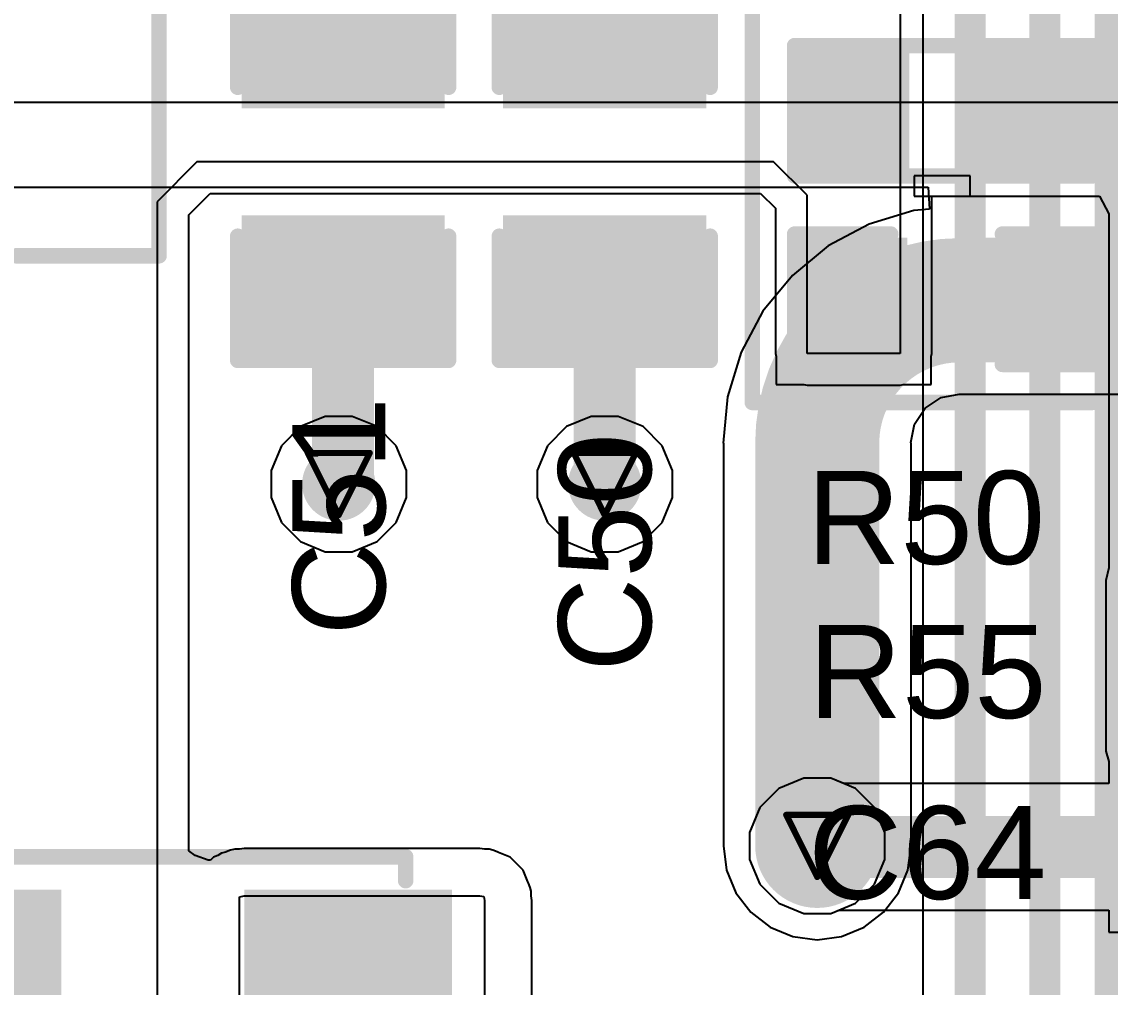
# Model space of a CAD drawing. Header units: inches. Extents: x 0 to 12.2, y 0 to 7.
# Drawn here: x 0.5778 to 0.9288, y 3.3678 to 3.679 of the extents above; entities that cross this region are included whole.
import ezdxf

# ---------------------------------------------------------------- set-up
doc = ezdxf.new("R2010")
doc.units = ezdxf.units.IN
doc.header["$MEASUREMENT"] = 0
for name, color, linetype in [('Bottom Layer', 5, 'Continuous'), ('Drill Drawing', 1, 'Continuous'), ('Layer 1', 16, 'Continuous'), ('Layer 2', 76, 'Continuous'), ('Top Layer', 1, 'Continuous'), ('Top Overlay', 2, 'Continuous'), ('Top Paste', 8, 'Continuous'), ('Top Solder', 216, 'Continuous'), ('Via Holes', 16, 'Continuous')]:
    doc.layers.add(name, color=color, linetype=linetype)
doc.styles.add('Arial', font='', dxfattribs={"height": 0.2})
doc.styles.get('Arial').set_extended_font_data('Arial')

# ---------------------------------------------------------------- blocks, each defined once
blk = doc.blocks.new('R___0603_92')
at = {"layer": 'Top Layer'}
for points in [[(-0.015, 0.0175), (-0.015, -0.0175), (-0.045, -0.0175), (-0.045, 0.0175)], [(0.045, 0.0175), (0.045, -0.0175), (0.015, -0.0175), (0.015, 0.0175)]]:
    blk.add_hatch(color=1, dxfattribs=at).paths.add_polyline_path(points)
at = {"layer": 'Top Paste'}
for points in [[(-0.015, 0.0175), (-0.015, -0.0175), (-0.045, -0.0175), (-0.045, 0.0175)], [(0.045, 0.0175), (0.045, -0.0175), (0.015, -0.0175), (0.015, 0.0175)]]:
    blk.add_hatch(color=8, dxfattribs=at).paths.add_polyline_path(points)
at = {"layer": 'Top Solder'}
for points in [[(-0.011, 0.0215), (-0.011, -0.0215), (-0.049, -0.0215), (-0.049, 0.0215)], [(0.049, 0.0215), (0.049, -0.0215), (0.011, -0.0215), (0.011, 0.0215)]]:
    blk.add_hatch(color=216, dxfattribs=at).paths.add_polyline_path(points)
at = {"layer": 'Top Overlay'}
for points in [[(-0.048, 0.021, 0.005, 0.005, 0), (-0.048, -0.021, 0.005, 0.005, 0)], [(0.048, 0.021, 0.005, 0.005, 0), (-0.048, 0.021, 0.005, 0.005, 0)], [(0.048, 0.021, 0.005, 0.005, 0), (0.048, -0.021, 0.005, 0.005, 0)], [(0.048, -0.021, 0.005, 0.005, 0), (-0.048, -0.021, 0.005, 0.005, 0)]]:
    blk.add_lwpolyline(points, format="xyseb", dxfattribs=at)
for points in [[(-0.04925, 0.021, 0.0025, 0.0025, 1), (-0.04675, 0.021, 0.0025, 0.0025, 1)], [(-0.04925, 0.021, 0.0025, 0.0025, 1), (-0.04675, 0.021, 0.0025, 0.0025, 1)], [(0.04675, 0.021, 0.0025, 0.0025, 1), (0.04925, 0.021, 0.0025, 0.0025, 1)], [(0.04675, 0.021, 0.0025, 0.0025, 1), (0.04925, 0.021, 0.0025, 0.0025, 1)], [(-0.04925, -0.021, 0.0025, 0.0025, 1), (-0.04675, -0.021, 0.0025, 0.0025, 1)], [(-0.04925, -0.021, 0.0025, 0.0025, 1), (-0.04675, -0.021, 0.0025, 0.0025, 1)], [(0.04675, -0.021, 0.0025, 0.0025, 1), (0.04925, -0.021, 0.0025, 0.0025, 1)], [(0.04675, -0.021, 0.0025, 0.0025, 1), (0.04925, -0.021, 0.0025, 0.0025, 1)]]:
    blk.add_lwpolyline(points, format="xyseb", close=True, dxfattribs=at)
blk = doc.blocks.new('YNR4018_220M_183')
at = {"layer": 'Top Layer'}
for points in [[(-0.09449, 0.0689), (-0.0315, 0.0689), (-0.0315, -0.0689), (-0.09449, -0.0689)], [(0.0315, 0.0689), (0.09449, 0.0689), (0.09449, -0.0689), (0.0315, -0.0689)]]:
    blk.add_hatch(color=1, dxfattribs=at).paths.add_polyline_path(points)
at = {"layer": 'Top Paste'}
for points in [[(-0.09449, 0.0689), (-0.0315, 0.0689), (-0.0315, -0.0689), (-0.09449, -0.0689)], [(0.0315, 0.0689), (0.09449, 0.0689), (0.09449, -0.0689), (0.0315, -0.0689)]]:
    blk.add_hatch(color=8, dxfattribs=at).paths.add_polyline_path(points)
at = {"layer": 'Top Solder'}
for points in [[(-0.09649, 0.0709), (-0.0295, 0.0709), (-0.0295, -0.0709), (-0.09649, -0.0709)], [(0.0295, 0.0709), (0.09649, 0.0709), (0.09649, -0.0709), (0.0295, -0.0709)]]:
    blk.add_hatch(color=216, dxfattribs=at).paths.add_polyline_path(points)
at = {"layer": 'Top Overlay'}
for points in [[(-0.082, 0.0815, 0.005, 0.005, 0), (0.0815, 0.0815, 0.005, 0.005, 0)], [(-0.082, 0.0815, 0.005, 0.005, 0), (-0.08189, 0.07302, 0.005, 0.005, 0)], [(0.0815, 0.0738, 0.005, 0.005, 0), (0.0815, 0.0815, 0.005, 0.005, 0)], [(-0.08149, -0.08153, 0.005, 0.005, 0), (-0.08149, -0.07341, 0.005, 0.005, 0)], [(0.08189, -0.0738, 0.005, 0.005, 0), (0.08199, -0.08153, 0.005, 0.005, 0)], [(-0.08149, -0.08153, 0.005, 0.005, 0), (0.08199, -0.08153, 0.005, 0.005, 0)]]:
    blk.add_lwpolyline(points, format="xyseb", dxfattribs=at)
for points in [[(-0.08325, 0.0815, 0.0025, 0.0025, 1), (-0.08075, 0.0815, 0.0025, 0.0025, 1)], [(-0.08325, 0.0815, 0.0025, 0.0025, 1), (-0.08075, 0.0815, 0.0025, 0.0025, 1)], [(0.08025, 0.0815, 0.0025, 0.0025, 1), (0.08275, 0.0815, 0.0025, 0.0025, 1)], [(0.08025, 0.0815, 0.0025, 0.0025, 1), (0.08275, 0.0815, 0.0025, 0.0025, 1)], [(-0.08314, 0.07302, 0.0025, 0.0025, 1), (-0.08064, 0.07302, 0.0025, 0.0025, 1)], [(0.08025, 0.0738, 0.0025, 0.0025, 1), (0.08275, 0.0738, 0.0025, 0.0025, 1)], [(-0.08274, -0.07341, 0.0025, 0.0025, 1), (-0.08024, -0.07341, 0.0025, 0.0025, 1)], [(0.08064, -0.0738, 0.0025, 0.0025, 1), (0.08314, -0.0738, 0.0025, 0.0025, 1)], [(-0.08274, -0.08153, 0.0025, 0.0025, 1), (-0.08024, -0.08153, 0.0025, 0.0025, 1)], [(-0.08274, -0.08153, 0.0025, 0.0025, 1), (-0.08024, -0.08153, 0.0025, 0.0025, 1)], [(0.08074, -0.08153, 0.0025, 0.0025, 1), (0.08324, -0.08153, 0.0025, 0.0025, 1)], [(0.08074, -0.08153, 0.0025, 0.0025, 1), (0.08324, -0.08153, 0.0025, 0.0025, 1)]]:
    blk.add_lwpolyline(points, format="xyseb", close=True, dxfattribs=at)
blk = doc.blocks.new('ETQP3M6R8KVN_188')
at = {"layer": 'Top Layer'}
for points in [[(-0.15157, 0.06299), (-0.06889, 0.06299), (-0.06889, -0.06299), (-0.15157, -0.06299)], [(0.06889, 0.06299), (0.15157, 0.06299), (0.15157, -0.06299), (0.06889, -0.06299)]]:
    blk.add_hatch(color=1, dxfattribs=at).paths.add_polyline_path(points)
at = {"layer": 'Top Paste'}
for points in [[(-0.15157, 0.06299), (-0.06889, 0.06299), (-0.06889, -0.06299), (-0.15157, -0.06299)], [(0.06889, 0.06299), (0.15157, 0.06299), (0.15157, -0.06299), (0.06889, -0.06299)]]:
    blk.add_hatch(color=8, dxfattribs=at).paths.add_polyline_path(points)
at = {"layer": 'Top Solder'}
for points in [[(-0.15357, 0.06499), (-0.06689, 0.06499), (-0.06689, -0.06499), (-0.15357, -0.06499)], [(0.06689, 0.06499), (0.15357, 0.06499), (0.15357, -0.06499), (0.06689, -0.06499)]]:
    blk.add_hatch(color=216, dxfattribs=at).paths.add_polyline_path(points)
at = {"layer": 'Top Overlay'}
for p, q in [((0.05512, 0.05512), (0.01575, 0.05512)), ((0.01575, 0.05512), (0.01575, -0.02362)), ((0.05512, -0.02362), (0.05512, 0.05512)), ((0.01575, -0.02362), (0.05512, -0.02362))]:
    blk.add_line(p, q, dxfattribs=at)
for points in [[(0.12598, 0.11811, 0.005, 0.005, 0), (-0.12598, 0.11811, 0.005, 0.005, 0)], [(-0.12598, 0.07209, 0.005, 0.005, 0), (-0.12598, 0.11811, 0.005, 0.005, 0)], [(0.12598, 0.07209, 0.005, 0.005, 0), (0.12598, 0.11811, 0.005, 0.005, 0)], [(-0.12598, 0.07209, 0.005, 0.005, 0), (-0.12598, 0.0748, 0.005, 0.005, 0)], [(-0.12598, -0.11811, 0.005, 0.005, 0), (-0.12598, -0.07209, 0.005, 0.005, 0)], [(0.12598, -0.11811, 0.005, 0.005, 0), (0.12598, -0.07209, 0.005, 0.005, 0)], [(0.12598, -0.11811, 0.005, 0.005, 0), (-0.12598, -0.11811, 0.005, 0.005, 0)]]:
    blk.add_lwpolyline(points, format="xyseb", dxfattribs=at)
for points in [[(-0.12723, 0.11811, 0.0025, 0.0025, 1), (-0.12473, 0.11811, 0.0025, 0.0025, 1)], [(-0.12723, 0.11811, 0.0025, 0.0025, 1), (-0.12473, 0.11811, 0.0025, 0.0025, 1)], [(0.12473, 0.11811, 0.0025, 0.0025, 1), (0.12723, 0.11811, 0.0025, 0.0025, 1)], [(0.12473, 0.11811, 0.0025, 0.0025, 1), (0.12723, 0.11811, 0.0025, 0.0025, 1)], [(-0.12723, 0.0748, 0.0025, 0.0025, 1), (-0.12473, 0.0748, 0.0025, 0.0025, 1)], [(-0.12723, 0.07209, 0.0025, 0.0025, 1), (-0.12473, 0.07209, 0.0025, 0.0025, 1)], [(-0.12723, 0.07209, 0.0025, 0.0025, 1), (-0.12473, 0.07209, 0.0025, 0.0025, 1)], [(0.12473, 0.07209, 0.0025, 0.0025, 1), (0.12723, 0.07209, 0.0025, 0.0025, 1)], [(-0.12723, -0.07209, 0.0025, 0.0025, 1), (-0.12473, -0.07209, 0.0025, 0.0025, 1)], [(0.12473, -0.07209, 0.0025, 0.0025, 1), (0.12723, -0.07209, 0.0025, 0.0025, 1)], [(-0.12723, -0.11811, 0.0025, 0.0025, 1), (-0.12473, -0.11811, 0.0025, 0.0025, 1)], [(-0.12723, -0.11811, 0.0025, 0.0025, 1), (-0.12473, -0.11811, 0.0025, 0.0025, 1)], [(0.12473, -0.11811, 0.0025, 0.0025, 1), (0.12723, -0.11811, 0.0025, 0.0025, 1)], [(0.12473, -0.11811, 0.0025, 0.0025, 1), (0.12723, -0.11811, 0.0025, 0.0025, 1)]]:
    blk.add_lwpolyline(points, format="xyseb", close=True, dxfattribs=at)
blk = doc.blocks.new('C___0603_303')
at = {"layer": 'Top Layer'}
for points in [[(-0.015, 0.0175), (-0.015, -0.0175), (-0.045, -0.0175), (-0.045, 0.0175)], [(0.045, 0.0175), (0.045, -0.0175), (0.015, -0.0175), (0.015, 0.0175)]]:
    blk.add_hatch(color=1, dxfattribs=at).paths.add_polyline_path(points)
at = {"layer": 'Top Paste'}
for points in [[(-0.015, 0.0175), (-0.015, -0.0175), (-0.045, -0.0175), (-0.045, 0.0175)], [(0.045, 0.0175), (0.045, -0.0175), (0.015, -0.0175), (0.015, 0.0175)]]:
    blk.add_hatch(color=8, dxfattribs=at).paths.add_polyline_path(points)
at = {"layer": 'Top Solder'}
for points in [[(-0.01264, 0.01986), (-0.01264, -0.01986), (-0.04736, -0.01986), (-0.04736, 0.01986)], [(0.04736, 0.01986), (0.04736, -0.01986), (0.01264, -0.01986), (0.01264, 0.01986)]]:
    blk.add_hatch(color=216, dxfattribs=at).paths.add_polyline_path(points)
at = {"layer": 'Top Overlay'}
for points in [[(-0.018, 0.021, 0.005, 0.005, 0), (-0.049, 0.021, 0.005, 0.005, 0)], [(-0.049, 0.021, 0.005, 0.005, 0), (-0.049, -0.021, 0.005, 0.005, 0)], [(0.049, 0.021, 0.005, 0.005, 0), (0.018, 0.021, 0.005, 0.005, 0)], [(0.049, 0.021, 0.005, 0.005, 0), (0.049, -0.021, 0.005, 0.005, 0)], [(-0.018, -0.021, 0.005, 0.005, 0), (-0.049, -0.021, 0.005, 0.005, 0)], [(0.049, -0.021, 0.005, 0.005, 0), (0.018, -0.021, 0.005, 0.005, 0)]]:
    blk.add_lwpolyline(points, format="xyseb", dxfattribs=at)
for points in [[(-0.05025, 0.021, 0.0025, 0.0025, 1), (-0.04775, 0.021, 0.0025, 0.0025, 1)], [(-0.05025, 0.021, 0.0025, 0.0025, 1), (-0.04775, 0.021, 0.0025, 0.0025, 1)], [(-0.01925, 0.021, 0.0025, 0.0025, 1), (-0.01675, 0.021, 0.0025, 0.0025, 1)], [(0.01675, 0.021, 0.0025, 0.0025, 1), (0.01925, 0.021, 0.0025, 0.0025, 1)], [(0.04775, 0.021, 0.0025, 0.0025, 1), (0.05025, 0.021, 0.0025, 0.0025, 1)], [(0.04775, 0.021, 0.0025, 0.0025, 1), (0.05025, 0.021, 0.0025, 0.0025, 1)], [(-0.05025, -0.021, 0.0025, 0.0025, 1), (-0.04775, -0.021, 0.0025, 0.0025, 1)], [(-0.05025, -0.021, 0.0025, 0.0025, 1), (-0.04775, -0.021, 0.0025, 0.0025, 1)], [(-0.01925, -0.021, 0.0025, 0.0025, 1), (-0.01675, -0.021, 0.0025, 0.0025, 1)], [(0.01675, -0.021, 0.0025, 0.0025, 1), (0.01925, -0.021, 0.0025, 0.0025, 1)], [(0.04775, -0.021, 0.0025, 0.0025, 1), (0.05025, -0.021, 0.0025, 0.0025, 1)], [(0.04775, -0.021, 0.0025, 0.0025, 1), (0.05025, -0.021, 0.0025, 0.0025, 1)]]:
    blk.add_lwpolyline(points, format="xyseb", close=True, dxfattribs=at)
blk = doc.blocks.new('C___0805_304')
at = {"layer": 'Top Layer'}
for points in [[(-0.06, 0.03), (-0.02, 0.03), (-0.02, -0.03), (-0.06, -0.03)], [(0.02, 0.03), (0.06, 0.03), (0.06, -0.03), (0.02, -0.03)]]:
    blk.add_hatch(color=1, dxfattribs=at).paths.add_polyline_path(points)
at = {"layer": 'Top Paste'}
for points in [[(-0.06, 0.03), (-0.02, 0.03), (-0.02, -0.03), (-0.06, -0.03)], [(0.02, 0.03), (0.06, 0.03), (0.06, -0.03), (0.02, -0.03)]]:
    blk.add_hatch(color=8, dxfattribs=at).paths.add_polyline_path(points)
at = {"layer": 'Top Solder'}
for points in [[(-0.06276, 0.03276), (-0.01724, 0.03276), (-0.01724, -0.03276), (-0.06276, -0.03276)], [(0.01724, 0.03276), (0.06276, 0.03276), (0.06276, -0.03276), (0.01724, -0.03276)]]:
    blk.add_hatch(color=216, dxfattribs=at).paths.add_polyline_path(points)
at = {"layer": 'Top Overlay'}
for points in [[(-0.064, 0.034, 0.005, 0.005, 0), (-0.064, -0.034, 0.005, 0.005, 0)], [(-0.064, 0.034, 0.005, 0.005, 0), (-0.024, 0.034, 0.005, 0.005, 0)], [(0.024, 0.034, 0.005, 0.005, 0), (0.064, 0.034, 0.005, 0.005, 0)], [(0.064, 0.034, 0.005, 0.005, 0), (0.064, -0.034, 0.005, 0.005, 0)], [(-0.064, -0.034, 0.005, 0.005, 0), (-0.024, -0.034, 0.005, 0.005, 0)], [(0.024, -0.034, 0.005, 0.005, 0), (0.064, -0.034, 0.005, 0.005, 0)]]:
    blk.add_lwpolyline(points, format="xyseb", dxfattribs=at)
for points in [[(-0.06525, 0.034, 0.0025, 0.0025, 1), (-0.06275, 0.034, 0.0025, 0.0025, 1)], [(-0.06525, 0.034, 0.0025, 0.0025, 1), (-0.06275, 0.034, 0.0025, 0.0025, 1)], [(-0.02525, 0.034, 0.0025, 0.0025, 1), (-0.02275, 0.034, 0.0025, 0.0025, 1)], [(0.02275, 0.034, 0.0025, 0.0025, 1), (0.02525, 0.034, 0.0025, 0.0025, 1)], [(0.06275, 0.034, 0.0025, 0.0025, 1), (0.06525, 0.034, 0.0025, 0.0025, 1)], [(0.06275, 0.034, 0.0025, 0.0025, 1), (0.06525, 0.034, 0.0025, 0.0025, 1)], [(-0.06525, -0.034, 0.0025, 0.0025, 1), (-0.06275, -0.034, 0.0025, 0.0025, 1)], [(-0.06525, -0.034, 0.0025, 0.0025, 1), (-0.06275, -0.034, 0.0025, 0.0025, 1)], [(-0.02525, -0.034, 0.0025, 0.0025, 1), (-0.02275, -0.034, 0.0025, 0.0025, 1)], [(0.02275, -0.034, 0.0025, 0.0025, 1), (0.02525, -0.034, 0.0025, 0.0025, 1)], [(0.06275, -0.034, 0.0025, 0.0025, 1), (0.06525, -0.034, 0.0025, 0.0025, 1)], [(0.06275, -0.034, 0.0025, 0.0025, 1), (0.06525, -0.034, 0.0025, 0.0025, 1)]]:
    blk.add_lwpolyline(points, format="xyseb", close=True, dxfattribs=at)
blk = doc.blocks.new('C___0805_305')
at = {"layer": 'Top Layer'}
for points in [[(-0.06, 0.03), (-0.02, 0.03), (-0.02, -0.03), (-0.06, -0.03)], [(0.02, 0.03), (0.06, 0.03), (0.06, -0.03), (0.02, -0.03)]]:
    blk.add_hatch(color=1, dxfattribs=at).paths.add_polyline_path(points)
at = {"layer": 'Top Paste'}
for points in [[(-0.06, 0.03), (-0.02, 0.03), (-0.02, -0.03), (-0.06, -0.03)], [(0.02, 0.03), (0.06, 0.03), (0.06, -0.03), (0.02, -0.03)]]:
    blk.add_hatch(color=8, dxfattribs=at).paths.add_polyline_path(points)
at = {"layer": 'Top Solder'}
for points in [[(-0.06276, 0.03276), (-0.01724, 0.03276), (-0.01724, -0.03276), (-0.06276, -0.03276)], [(0.01724, 0.03276), (0.06276, 0.03276), (0.06276, -0.03276), (0.01724, -0.03276)]]:
    blk.add_hatch(color=216, dxfattribs=at).paths.add_polyline_path(points)
at = {"layer": 'Top Overlay'}
for points in [[(-0.064, 0.034, 0.005, 0.005, 0), (-0.064, -0.034, 0.005, 0.005, 0)], [(-0.064, 0.034, 0.005, 0.005, 0), (-0.024, 0.034, 0.005, 0.005, 0)], [(0.024, 0.034, 0.005, 0.005, 0), (0.064, 0.034, 0.005, 0.005, 0)], [(0.064, 0.034, 0.005, 0.005, 0), (0.064, -0.034, 0.005, 0.005, 0)], [(-0.064, -0.034, 0.005, 0.005, 0), (-0.024, -0.034, 0.005, 0.005, 0)], [(0.024, -0.034, 0.005, 0.005, 0), (0.064, -0.034, 0.005, 0.005, 0)]]:
    blk.add_lwpolyline(points, format="xyseb", dxfattribs=at)
for points in [[(-0.06525, 0.034, 0.0025, 0.0025, 1), (-0.06275, 0.034, 0.0025, 0.0025, 1)], [(-0.06525, 0.034, 0.0025, 0.0025, 1), (-0.06275, 0.034, 0.0025, 0.0025, 1)], [(-0.02525, 0.034, 0.0025, 0.0025, 1), (-0.02275, 0.034, 0.0025, 0.0025, 1)], [(0.02275, 0.034, 0.0025, 0.0025, 1), (0.02525, 0.034, 0.0025, 0.0025, 1)], [(0.06275, 0.034, 0.0025, 0.0025, 1), (0.06525, 0.034, 0.0025, 0.0025, 1)], [(0.06275, 0.034, 0.0025, 0.0025, 1), (0.06525, 0.034, 0.0025, 0.0025, 1)], [(-0.06525, -0.034, 0.0025, 0.0025, 1), (-0.06275, -0.034, 0.0025, 0.0025, 1)], [(-0.06525, -0.034, 0.0025, 0.0025, 1), (-0.06275, -0.034, 0.0025, 0.0025, 1)], [(-0.02525, -0.034, 0.0025, 0.0025, 1), (-0.02275, -0.034, 0.0025, 0.0025, 1)], [(0.02275, -0.034, 0.0025, 0.0025, 1), (0.02525, -0.034, 0.0025, 0.0025, 1)], [(0.06275, -0.034, 0.0025, 0.0025, 1), (0.06525, -0.034, 0.0025, 0.0025, 1)], [(0.06275, -0.034, 0.0025, 0.0025, 1), (0.06525, -0.034, 0.0025, 0.0025, 1)]]:
    blk.add_lwpolyline(points, format="xyseb", close=True, dxfattribs=at)

msp = doc.modelspace()

# ---------------------------------------------------------------- hatches: boundary and pattern name
at = {"layer": 'Bottom Layer'}
h = msp.add_hatch(color=5, dxfattribs=at)
edge = h.paths.add_edge_path()
edge.add_arc((0.68, 3.53), 0.01181, 0, 360)
h = msp.add_hatch(color=5, dxfattribs=at)
edge = h.paths.add_edge_path()
edge.add_arc((0.76578, 3.53), 0.01181, 0, 360)
h = msp.add_hatch(color=5, dxfattribs=at)
edge = h.paths.add_edge_path()
edge.add_arc((0.8343, 3.41339), 0.01181, 0, 360)
at = {"layer": 'Layer 1'}
h = msp.add_hatch(color=16, dxfattribs=at)
edge = h.paths.add_edge_path()
edge.add_arc((0.68, 3.53), 0.01181, 0, 360)
h = msp.add_hatch(color=16, dxfattribs=at)
edge = h.paths.add_edge_path()
edge.add_arc((0.76578, 3.53), 0.01181, 0, 360)
h = msp.add_hatch(color=16, dxfattribs=at)
edge = h.paths.add_edge_path()
edge.add_arc((0.8343, 3.41339), 0.01181, 0, 360)
at = {"layer": 'Layer 2'}
h = msp.add_hatch(color=76, dxfattribs=at)
edge = h.paths.add_edge_path()
edge.add_arc((0.68, 3.53), 0.01181, 0, 360)
h = msp.add_hatch(color=76, dxfattribs=at)
edge = h.paths.add_edge_path()
edge.add_arc((0.76578, 3.53), 0.01181, 0, 360)
h = msp.add_hatch(color=76, dxfattribs=at)
edge = h.paths.add_edge_path()
edge.add_arc((0.8343, 3.41339), 0.01181, 0, 360)
at = {"layer": 'Top Layer'}
h = msp.add_hatch(color=1, dxfattribs=at)
edge = h.paths.add_edge_path()
edge.add_arc((0.68, 3.53), 0.01181, 0, 360)
h = msp.add_hatch(color=1, dxfattribs=at)
edge = h.paths.add_edge_path()
edge.add_arc((0.76578, 3.53), 0.01181, 0, 360)
h = msp.add_hatch(color=1, dxfattribs=at)
edge = h.paths.add_edge_path()
edge.add_arc((0.8343, 3.41339), 0.01181, 0, 360)
at = {"layer": 'Via Holes'}
h = msp.add_hatch(color=7, dxfattribs=at)
edge = h.paths.add_edge_path()
edge.add_arc((0.68, 3.53), 0.00591, 0, 360)
h = msp.add_hatch(color=7, dxfattribs=at)
edge = h.paths.add_edge_path()
edge.add_arc((0.76578, 3.53), 0.00591, 0, 360)
h = msp.add_hatch(color=7, dxfattribs=at)
edge = h.paths.add_edge_path()
edge.add_arc((0.8343, 3.41339), 0.00591, 0, 360)

# ---------------------------------------------------------------- linework, layer by layer
at = {"layer": 'Bottom Layer'}
for p, q in [((0.86831, 4.2496), (0.86831, 3.23927)), ((0.82996, 3.4352), (0.82194, 3.43188)), ((0.83864, 3.4352), (0.82996, 3.4352)), ((0.84665, 3.43188), (0.83864, 3.4352)), ((0.82194, 3.43188), (0.81581, 3.42574)), ((0.85279, 3.42574), (0.84665, 3.43188)), ((0.81581, 3.42574), (0.81249, 3.41773)), ((0.85611, 3.41773), (0.85279, 3.42574)), ((0.81249, 3.41773), (0.81249, 3.40905)), ((0.85611, 3.40905), (0.85611, 3.41773)), ((0.81249, 3.40905), (0.81581, 3.40103)), ((0.85279, 3.40103), (0.85611, 3.40905)), ((0.81581, 3.40103), (0.82194, 3.3949)), ((0.84665, 3.3949), (0.85279, 3.40103)), ((0.82194, 3.3949), (0.82996, 3.39158)), ((0.83864, 3.39158), (0.84665, 3.3949)), ((0.82996, 3.39158), (0.83864, 3.39158))]:
    msp.add_line(p, q, dxfattribs=at)
for points in [[(0.90765, 2.88202, 0.01, 0.01, 0), (0.90765, 4.26058, 0.01, 0.01, 0)], [(0.9288, 2.3907, 0.01, 0.01, 0), (0.9288, 4.25724, 0.01, 0.01, 0)], [(0.8836, 2.863, 0.01, 0.01, 0), (0.8836, 4.25224, 0.01, 0.01, 0)]]:
    msp.add_lwpolyline(points, format="xyseb", dxfattribs=at)
at = {"layer": 'Drill Drawing'}
for points in [[(0.67, 3.54, 0.002, 0.002, 0), (0.69, 3.54, 0.002, 0.002, 0)], [(0.67, 3.54, 0.002, 0.002, 0), (0.68, 3.52, 0.002, 0.002, 0)], [(0.68, 3.52, 0.002, 0.002, 0), (0.69, 3.54, 0.002, 0.002, 0)], [(0.75578, 3.54, 0.002, 0.002, 0), (0.77578, 3.54, 0.002, 0.002, 0)], [(0.75578, 3.54, 0.002, 0.002, 0), (0.76578, 3.52, 0.002, 0.002, 0)], [(0.76578, 3.52, 0.002, 0.002, 0), (0.77578, 3.54, 0.002, 0.002, 0)], [(0.8243, 3.42339, 0.002, 0.002, 0), (0.8443, 3.42339, 0.002, 0.002, 0)], [(0.8243, 3.42339, 0.002, 0.002, 0), (0.8343, 3.40339, 0.002, 0.002, 0)], [(0.8343, 3.40339, 0.002, 0.002, 0), (0.8443, 3.42339, 0.002, 0.002, 0)]]:
    msp.add_lwpolyline(points, format="xyseb", dxfattribs=at)
for points in [[(0.6695, 3.54, 0.001, 0.001, 1), (0.6705, 3.54, 0.001, 0.001, 1)], [(0.6695, 3.54, 0.001, 0.001, 1), (0.6705, 3.54, 0.001, 0.001, 1)], [(0.6895, 3.54, 0.001, 0.001, 1), (0.6905, 3.54, 0.001, 0.001, 1)], [(0.6895, 3.54, 0.001, 0.001, 1), (0.6905, 3.54, 0.001, 0.001, 1)], [(0.75528, 3.54, 0.001, 0.001, 1), (0.75628, 3.54, 0.001, 0.001, 1)], [(0.75528, 3.54, 0.001, 0.001, 1), (0.75628, 3.54, 0.001, 0.001, 1)], [(0.77528, 3.54, 0.001, 0.001, 1), (0.77628, 3.54, 0.001, 0.001, 1)], [(0.77528, 3.54, 0.001, 0.001, 1), (0.77628, 3.54, 0.001, 0.001, 1)], [(0.6795, 3.52, 0.001, 0.001, 1), (0.6805, 3.52, 0.001, 0.001, 1)], [(0.6795, 3.52, 0.001, 0.001, 1), (0.6805, 3.52, 0.001, 0.001, 1)], [(0.76528, 3.52, 0.001, 0.001, 1), (0.76628, 3.52, 0.001, 0.001, 1)], [(0.76528, 3.52, 0.001, 0.001, 1), (0.76628, 3.52, 0.001, 0.001, 1)], [(0.8238, 3.42339, 0.001, 0.001, 1), (0.8248, 3.42339, 0.001, 0.001, 1)], [(0.8238, 3.42339, 0.001, 0.001, 1), (0.8248, 3.42339, 0.001, 0.001, 1)], [(0.8438, 3.42339, 0.001, 0.001, 1), (0.8448, 3.42339, 0.001, 0.001, 1)], [(0.8438, 3.42339, 0.001, 0.001, 1), (0.8448, 3.42339, 0.001, 0.001, 1)], [(0.8338, 3.40339, 0.001, 0.001, 1), (0.8348, 3.40339, 0.001, 0.001, 1)], [(0.8338, 3.40339, 0.001, 0.001, 1), (0.8348, 3.40339, 0.001, 0.001, 1)]]:
    msp.add_lwpolyline(points, format="xyseb", close=True, dxfattribs=at)
at = {"layer": 'Layer 1'}
for p, q in [((0.82996, 3.4352), (0.82194, 3.43188)), ((0.83864, 3.4352), (0.82996, 3.4352)), ((0.84665, 3.43188), (0.83864, 3.4352)), ((0.82194, 3.43188), (0.81581, 3.42574)), ((0.85279, 3.42574), (0.84665, 3.43188)), ((0.81581, 3.42574), (0.81249, 3.41773)), ((0.85611, 3.41773), (0.85279, 3.42574)), ((0.81249, 3.41773), (0.81249, 3.40905)), ((0.85611, 3.40905), (0.85611, 3.41773)), ((0.81249, 3.40905), (0.81581, 3.40103)), ((0.85279, 3.40103), (0.85611, 3.40905)), ((0.81581, 3.40103), (0.82194, 3.3949)), ((0.84665, 3.3949), (0.85279, 3.40103)), ((0.82194, 3.3949), (0.82996, 3.39158)), ((0.83864, 3.39158), (0.84665, 3.3949)), ((0.82996, 3.39158), (0.83864, 3.39158))]:
    msp.add_line(p, q, dxfattribs=at)
at = {"layer": 'Layer 2'}
for p, q in [((1.02109, 3.65292), (0.45026, 3.65292)), ((0.27395, 3.62563), (0.87011, 3.62563)), ((0.87011, 3.62563), (0.87046, 3.61863)), ((0.86541, 3.61814), (0.85108, 3.61379)), ((0.87046, 3.61863), (0.86541, 3.61814)), ((0.85108, 3.61379), (0.83788, 3.60673)), ((0.83788, 3.60673), (0.8263, 3.59723)), ((0.8263, 3.59723), (0.8168, 3.58566)), ((0.8168, 3.58566), (0.80974, 3.57245)), ((0.80974, 3.57245), (0.8054, 3.55812)), ((0.8054, 3.55812), (0.80393, 3.54322)), ((0.86913, 3.55441), (0.87426, 3.55784)), ((0.87426, 3.55784), (0.88012, 3.559)), ((0.88012, 3.559), (0.88031, 3.55898)), ((0.88031, 3.55898), (1.14916, 3.55898)), ((0.8657, 3.54927), (0.86913, 3.55441)), ((0.67566, 3.55181), (0.66765, 3.54849)), ((0.68434, 3.55181), (0.67566, 3.55181)), ((0.69235, 3.54849), (0.68434, 3.55181)), ((0.76144, 3.55181), (0.75342, 3.54849)), ((0.77012, 3.55181), (0.76144, 3.55181)), ((0.77813, 3.54849), (0.77012, 3.55181)), ((0.86453, 3.54341), (0.8657, 3.54927)), ((0.66765, 3.54849), (0.66151, 3.54235)), ((0.69849, 3.54235), (0.69235, 3.54849)), ((0.75342, 3.54849), (0.74729, 3.54235)), ((0.78427, 3.54235), (0.77813, 3.54849)), ((0.66151, 3.54235), (0.65819, 3.53434)), ((0.70181, 3.53434), (0.69849, 3.54235)), ((0.74729, 3.54235), (0.74397, 3.53434)), ((0.78759, 3.53434), (0.78427, 3.54235)), ((0.80393, 3.54322), (0.80404, 3.54322)), ((0.80404, 3.54322), (0.80404, 3.41339)), ((0.86456, 3.54322), (0.86453, 3.54341)), ((0.86456, 3.41339), (0.86456, 3.54322)), ((0.65819, 3.53434), (0.65819, 3.52566)), ((0.70181, 3.52566), (0.70181, 3.53434)), ((0.74397, 3.53434), (0.74397, 3.52566)), ((0.78759, 3.52566), (0.78759, 3.53434)), ((0.65819, 3.52566), (0.66151, 3.51765)), ((0.69849, 3.51765), (0.70181, 3.52566)), ((0.74397, 3.52566), (0.74729, 3.51765)), ((0.78427, 3.51765), (0.78759, 3.52566)), ((0.66151, 3.51765), (0.66765, 3.51151)), ((0.69235, 3.51151), (0.69849, 3.51765)), ((0.74729, 3.51765), (0.75342, 3.51151)), ((0.77813, 3.51151), (0.78427, 3.51765)), ((0.66765, 3.51151), (0.67566, 3.50819)), ((0.68434, 3.50819), (0.69235, 3.51151)), ((0.75342, 3.51151), (0.76144, 3.50819)), ((0.77012, 3.50819), (0.77813, 3.51151)), ((0.67566, 3.50819), (0.68434, 3.50819)), ((0.76144, 3.50819), (0.77012, 3.50819)), ((0.80404, 3.41339), (0.80507, 3.40556)), ((0.86352, 3.40556), (0.86456, 3.41339)), ((0.80507, 3.40556), (0.80809, 3.39826)), ((0.8605, 3.39826), (0.86352, 3.40556)), ((0.80809, 3.39826), (0.8129, 3.39199)), ((0.85569, 3.39199), (0.8605, 3.39826)), ((0.8129, 3.39199), (0.81917, 3.38718)), ((0.84943, 3.38718), (0.85569, 3.39199)), ((0.81917, 3.38718), (0.82647, 3.38416)), ((0.84213, 3.38416), (0.84943, 3.38718)), ((0.82647, 3.38416), (0.8343, 3.38313)), ((0.8343, 3.38313), (0.84213, 3.38416))]:
    msp.add_line(p, q, dxfattribs=at)
for points in [[(0.8343, 3.54322, 0.04, 0.04, -0.414214), (0.88031, 3.58924, 0.04, 0.04, 0)], [(0.88031, 3.58924, 0.04, 0.04, 0), (1.14916, 3.58924, 0.04, 0.04, 0)], [(0.8343, 3.41339, 0.04, 0.04, 0), (0.8343, 3.54322, 0.04, 0.04, 0)]]:
    msp.add_lwpolyline(points, format="xyseb", dxfattribs=at)
for points in [[(0.87031, 3.58924, 0.02, 0.02, 1), (0.89031, 3.58924, 0.02, 0.02, 1)], [(0.87031, 3.58924, 0.02, 0.02, 1), (0.89031, 3.58924, 0.02, 0.02, 1)], [(0.8243, 3.54322, 0.02, 0.02, 1), (0.8443, 3.54322, 0.02, 0.02, 1)], [(0.8243, 3.54322, 0.02, 0.02, 1), (0.8443, 3.54322, 0.02, 0.02, 1)], [(0.8243, 3.41339, 0.02, 0.02, 1), (0.8443, 3.41339, 0.02, 0.02, 1)]]:
    msp.add_lwpolyline(points, format="xyseb", close=True, dxfattribs=at)
at = {"layer": 'Top Layer'}
for p, q in [((0.86101, 3.86058), (0.86101, 3.57205)), ((0.63429, 3.63386), (0.62142, 3.62099)), ((0.82025, 3.63386), (0.63429, 3.63386)), ((0.83101, 3.62309), (0.82025, 3.63386)), ((0.8836, 3.62929), (0.86558, 3.62929)), ((0.86558, 3.62929), (0.86558, 3.62279)), ((0.8836, 3.62279), (0.8836, 3.62929)), ((0.63161, 3.61676), (0.63851, 3.62366)), ((0.63851, 3.62366), (0.81602, 3.62366)), ((0.81602, 3.62366), (0.82082, 3.61887)), ((0.83101, 3.57205), (0.83101, 3.62309)), ((0.86558, 3.62279), (0.8836, 3.62279)), ((0.87121, 3.57205), (0.87121, 3.62279)), ((0.87121, 3.62279), (0.8836, 3.62279)), ((0.8836, 3.62279), (0.8836, 3.62279)), ((0.8836, 3.62279), (0.92534, 3.62279)), ((0.92534, 3.62279), (0.92838, 3.61705)), ((0.62142, 3.62099), (0.62142, 3.24686)), ((0.82082, 3.61887), (0.82082, 3.57205)), ((0.63161, 3.4118), (0.63161, 3.61676)), ((0.92838, 3.61705), (0.92838, 3.56205)), ((0.82082, 3.57205), (0.82101, 3.57107)), ((0.82101, 3.57107), (0.82101, 3.56205)), ((0.86101, 3.57205), (0.83101, 3.57205)), ((0.87101, 3.57107), (0.87121, 3.57205)), ((0.87101, 3.56205), (0.87101, 3.57107)), ((0.82101, 3.56205), (0.83003, 3.56205)), ((0.83003, 3.56205), (0.83101, 3.56186)), ((0.83101, 3.56186), (0.86101, 3.56186)), ((0.86101, 3.56186), (0.862, 3.56205)), ((0.862, 3.56205), (0.87101, 3.56205)), ((0.92838, 3.56205), (0.92838, 3.56205)), ((0.92838, 3.56205), (0.92838, 3.558)), ((0.92838, 3.558), (0.92838, 3.558)), ((0.92838, 3.558), (0.92838, 3.503)), ((0.92838, 3.503), (0.92738, 3.49894)), ((0.92838, 3.503), (0.92838, 3.503)), ((0.92738, 3.49894), (0.92738, 3.49894)), ((0.92738, 3.49894), (0.92738, 3.49641)), ((0.92738, 3.49641), (0.92738, 3.44714)), ((0.92738, 3.44714), (0.92738, 3.44394)), ((0.92738, 3.44394), (0.92738, 3.44394)), ((0.92738, 3.44394), (0.92838, 3.44055)), ((0.92838, 3.44055), (0.92838, 3.44055)), ((0.92838, 3.44055), (0.92838, 3.43345)), ((0.82996, 3.4352), (0.82194, 3.43188)), ((0.83864, 3.4352), (0.82996, 3.4352)), ((0.84286, 3.43345), (0.83864, 3.4352)), ((0.92838, 3.43345), (0.84286, 3.43345)), ((0.82194, 3.43188), (0.81581, 3.42574)), ((0.81581, 3.42574), (0.81249, 3.41773)), ((0.81249, 3.41773), (0.81249, 3.40905)), ((0.63368, 3.4103), (0.63161, 3.4118)), ((0.64513, 3.41201), (0.64374, 3.41143)), ((0.64653, 3.41229), (0.64513, 3.41201)), ((0.64803, 3.41229), (0.64653, 3.41229)), ((0.64951, 3.41258), (0.64803, 3.41229)), ((0.72549, 3.41258), (0.64951, 3.41258)), ((0.72697, 3.41229), (0.72549, 3.41258)), ((0.72848, 3.41229), (0.72697, 3.41229)), ((0.72973, 3.41204), (0.72848, 3.41229)), ((0.73113, 3.41146), (0.72973, 3.41204)), ((0.6379, 3.40878), (0.63368, 3.4103)), ((0.63861, 3.40875), (0.6379, 3.40878)), ((0.63951, 3.40965), (0.63861, 3.40875)), ((0.63962, 3.40973), (0.63951, 3.40965)), ((0.64101, 3.4103), (0.63962, 3.40973)), ((0.64215, 3.41106), (0.64101, 3.4103)), ((0.64349, 3.41133), (0.64215, 3.41106)), ((0.64358, 3.41137), (0.64349, 3.41133)), ((0.64366, 3.41141), (0.64358, 3.41137)), ((0.64374, 3.41143), (0.64366, 3.41141)), ((0.73135, 3.41141), (0.73113, 3.41146)), ((0.73153, 3.41129), (0.73135, 3.41141)), ((0.73525, 3.40975), (0.73153, 3.41129)), ((0.73947, 3.40553), (0.73525, 3.40975)), ((0.73525, 3.40975), (0.73525, 3.40975)), ((0.81249, 3.40905), (0.81581, 3.40103)), ((0.741, 3.40182), (0.73947, 3.40553)), ((0.73947, 3.40553), (0.73947, 3.40553)), ((0.74113, 3.40163), (0.741, 3.40182)), ((0.74117, 3.40141), (0.74113, 3.40163)), ((0.74175, 3.40002), (0.74117, 3.40141)), ((0.742, 3.39876), (0.74175, 3.40002)), ((0.742, 3.39726), (0.742, 3.39876)), ((0.81581, 3.40103), (0.82194, 3.3949)), ((0.648, 3.39693), (0.64812, 3.39701)), ((0.648, 3.22805), (0.648, 3.39693)), ((0.64812, 3.39701), (0.64951, 3.39729)), ((0.64951, 3.39729), (0.72549, 3.39729)), ((0.72549, 3.39729), (0.72675, 3.39704)), ((0.72675, 3.39704), (0.727, 3.39578)), ((0.727, 3.39578), (0.727, 3.20114)), ((0.74229, 3.39578), (0.742, 3.39726)), ((0.74229, 3.24002), (0.74229, 3.39578)), ((0.82194, 3.3949), (0.82996, 3.39158)), ((0.82996, 3.39158), (0.83864, 3.39158)), ((0.83864, 3.39158), (0.84126, 3.39266)), ((0.84126, 3.39266), (0.92838, 3.39266)), ((0.92838, 3.39266), (0.92838, 3.38556)), ((0.92838, 3.38556), (0.97838, 3.38556))]:
    msp.add_line(p, q, dxfattribs=at)
for points in [[(0.90501, 3.65029, 0.015, 0.015, 0), (0.95338, 3.65029, 0.015, 0.015, 0)], [(0.68142, 3.5324, 0.02, 0.02, 0), (0.68142, 3.59386, 0.02, 0.02, 0)], [(0.76578, 3.53, 0.02, 0.02, 0), (0.76578, 3.59386, 0.02, 0.02, 0)], [(0.68, 3.53098, 0.02, 0.02, 0), (0.68142, 3.5324, 0.02, 0.02, 0)], [(0.68, 3.53, 0.02, 0.02, 0), (0.68, 3.53098, 0.02, 0.02, 0)], [(0.8343, 3.41306, 0.02, 0.02, 0), (0.95338, 3.41306, 0.02, 0.02, 0)]]:
    msp.add_lwpolyline(points, format="xyseb", dxfattribs=at)
for points in [[(0.90126, 3.65029, 0.0075, 0.0075, 1), (0.90876, 3.65029, 0.0075, 0.0075, 1)], [(0.67642, 3.59386, 0.01, 0.01, 1), (0.68642, 3.59386, 0.01, 0.01, 1)], [(0.76078, 3.59386, 0.01, 0.01, 1), (0.77078, 3.59386, 0.01, 0.01, 1)], [(0.67642, 3.5324, 0.01, 0.01, 1), (0.68642, 3.5324, 0.01, 0.01, 1)], [(0.67642, 3.5324, 0.01, 0.01, 1), (0.68642, 3.5324, 0.01, 0.01, 1)], [(0.675, 3.53098, 0.01, 0.01, 1), (0.685, 3.53098, 0.01, 0.01, 1)], [(0.675, 3.53098, 0.01, 0.01, 1), (0.685, 3.53098, 0.01, 0.01, 1)], [(0.675, 3.53, 0.01, 0.01, 1), (0.685, 3.53, 0.01, 0.01, 1)], [(0.76078, 3.53, 0.01, 0.01, 1), (0.77078, 3.53, 0.01, 0.01, 1)], [(0.8293, 3.41306, 0.01, 0.01, 1), (0.8393, 3.41306, 0.01, 0.01, 1)]]:
    msp.add_lwpolyline(points, format="xyseb", close=True, dxfattribs=at)
at = {"layer": 'Top Overlay'}
for points in [[(0.81336, 3.55629, 0.005, 0.005, 0), (0.81336, 3.76667, 0.005, 0.005, 0)], [(0.81336, 3.55629, 0.005, 0.005, 0), (0.92301, 3.55629, 0.005, 0.005, 0)]]:
    msp.add_lwpolyline(points, format="xyseb", dxfattribs=at)
for points in [[(0.81211, 3.55629, 0.0025, 0.0025, 1), (0.81461, 3.55629, 0.0025, 0.0025, 1)], [(0.81211, 3.55629, 0.0025, 0.0025, 1), (0.81461, 3.55629, 0.0025, 0.0025, 1)], [(0.92176, 3.55629, 0.0025, 0.0025, 1), (0.92426, 3.55629, 0.0025, 0.0025, 1)]]:
    msp.add_lwpolyline(points, format="xyseb", close=True, dxfattribs=at)

# ---------------------------------------------------------------- block references
for name, p, rotation in [('ETQP3M6R8KVN_188', (0.50394, 3.72953), 270), ('C___0805_304', (0.68142, 3.63386), 90), ('C___0805_305', (0.76578, 3.63386), 90), ('R___0603_92', (0.87501, 3.65029), 180), ('C___0603_303', (0.87601, 3.58955), 180)]:
    msp.add_blockref(name, p, dxfattribs=dict(rotation=rotation))
msp.add_blockref('YNR4018_220M_183', (0.62008, 3.32839))

# ---------------------------------------------------------------- texts
at = {"layer": 'Top Overlay', "style": 'Arial'}
for s, p in [('C51', (0.695, 3.48117)), ('C50', (0.78077, 3.46951))]:
    msp.add_text(s, height=0.03, rotation=90, dxfattribs=at).set_placement(p)
for s, p in [('R50', (0.83089, 3.50423)), ('R55', (0.83138, 3.45459)), ('C64', (0.83138, 3.39626))]:
    msp.add_text(s, height=0.03, dxfattribs=at).set_placement(p)

doc.saveas('drawing.dxf')
